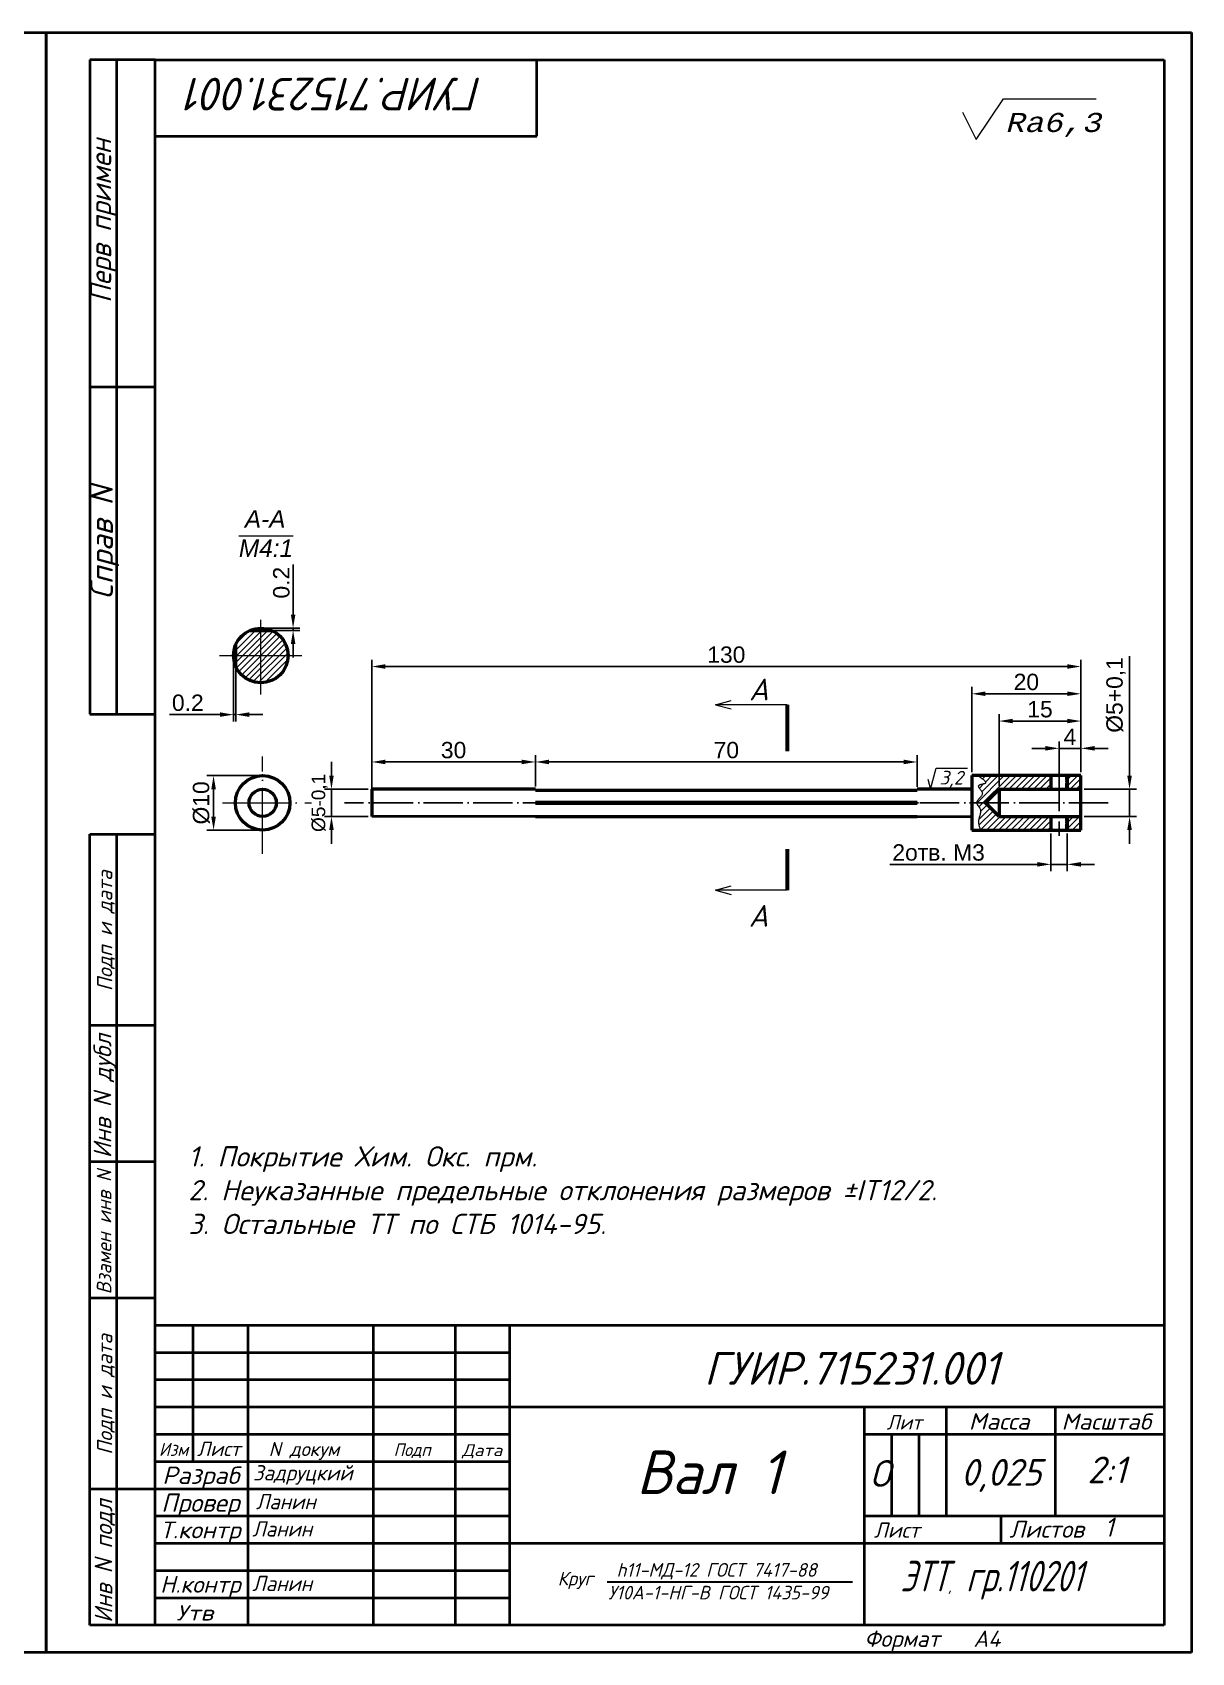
# Model space of a CAD drawing. Header units: millimetres. Extents: x 10739 to 32134, y 609 to 16625.
# Drawn here: x 24971.9 to 25184.4, y 2412.8 to 2709.9 of the extents above; entities that cross this region are included whole.
import ezdxf
from ezdxf.enums import TextEntityAlignment as Align

# ---------------------------------------------------------------- set-up
doc = ezdxf.new("R2010")
doc.units = ezdxf.units.MM
doc.linetypes.add('ACAD_ISO04W100', pattern=[30, 24, -3, 0, -3])
doc.layers.add('тонкая-текст-02', color=4, linetype='Continuous', lineweight=20)
doc.styles.add('6', font='cour.ttf', dxfattribs={"oblique": 15, "height": 3.5})
doc.styles.add('ISOCPEUR', font='isocpeur.ttf', dxfattribs={"oblique": 15})
doc.styles.get("Standard").update_dxf_attribs({"font": 'arial.ttf'})
doc.dimstyles.new('ISO-25', dxfattribs={"dimtxt": 2.5, "dimasz": 2.5, "dimexe": 1.25, "dimexo": 0.625, "dimtad": 1, "dimtxsty": 'Standard', "dimcen": 2.5, "dimadec": 0, "dimazin": 0, "dimtfac": 1, "dimtmove": 0, "dimatfit": 3, "dimfxl": 1, "dimarcsym": 0})

# ---------------------------------------------------------------- blocks, each defined once
blk = doc.blocks.new('*D38')
at = {"color": 0, "lineweight": -2, "transparency": 16777216}
for p, q in [((25064.06, 2571.66), (25064.06, 2577.38)), ((25134.06, 2571.56), (25134.06, 2577.38))]:
    blk.add_line(p, q, dxfattribs=at)
at = {"color": 0, "linetype": 'ByBlock', "lineweight": -2, "transparency": 16777216}
blk.add_line((25066.56, 2576.13), (25131.56, 2576.13), dxfattribs=at)
at = {"color": 0, "lineweight": 25, "transparency": 16777216}
for points in [[(25066.56, 2576.55), (25066.56, 2575.72), (25064.06, 2576.13)], [(25131.56, 2576.55), (25131.56, 2575.72), (25134.06, 2576.13)]]:
    blk.add_solid(points, dxfattribs=at)
at = {"layer": 'Defpoints', "color": 0, "lineweight": 25, "transparency": 16777216}
for p in [(25134.06, 2576.13), (25064.06, 2571.03), (25134.06, 2570.93)]:
    blk.add_point(p, dxfattribs=at)
at = {"color": 0, "lineweight": 20, "transparency": 16777216, "insert": (25099.06, 2578.29), "char_height": 3, "attachment_point": 5}
blk.add_mtext('70', dxfattribs=at)
blk = doc.blocks.new('*D39')
at = {"color": 0, "lineweight": -2, "transparency": 16777216}
for p, q in [((25034.06, 2571.76), (25034.06, 2577.38)), ((25064.06, 2571.76), (25064.06, 2577.38))]:
    blk.add_line(p, q, dxfattribs=at)
at = {"color": 0, "linetype": 'ByBlock', "lineweight": -2, "transparency": 16777216}
blk.add_line((25061.56, 2576.13), (25036.56, 2576.13), dxfattribs=at)
at = {"color": 0, "lineweight": 25, "transparency": 16777216}
for points in [[(25036.56, 2576.55), (25036.56, 2575.72), (25034.06, 2576.13)], [(25061.56, 2576.55), (25061.56, 2575.72), (25064.06, 2576.13)]]:
    blk.add_solid(points, dxfattribs=at)
at = {"layer": 'Defpoints', "color": 0, "lineweight": 25, "transparency": 16777216}
for p in [(25034.06, 2576.13), (25034.06, 2571.13), (25064.06, 2571.13)]:
    blk.add_point(p, dxfattribs=at)
at = {"color": 0, "lineweight": 20, "transparency": 16777216, "insert": (25049.06, 2578.29), "char_height": 3, "attachment_point": 5}
blk.add_mtext('30', dxfattribs=at)
blk = doc.blocks.new('*D40')
at = {"color": 0, "lineweight": -2, "transparency": 16777216}
for p, q in [((25144.06, 2574.26), (25144.06, 2589.88)), ((25164.06, 2574.26), (25164.06, 2589.88))]:
    blk.add_line(p, q, dxfattribs=at)
at = {"color": 0, "linetype": 'ByBlock', "lineweight": -2, "transparency": 16777216}
blk.add_line((25146.56, 2588.63), (25161.56, 2588.63), dxfattribs=at)
at = {"color": 0, "lineweight": 25, "transparency": 16777216}
for points in [[(25146.56, 2589.05), (25146.56, 2588.22), (25144.06, 2588.63)], [(25161.56, 2589.05), (25161.56, 2588.22), (25164.06, 2588.63)]]:
    blk.add_solid(points, dxfattribs=at)
at = {"layer": 'Defpoints', "color": 0, "lineweight": 25, "transparency": 16777216}
for p in [(25164.06, 2588.63), (25144.06, 2573.63), (25164.06, 2573.63)]:
    blk.add_point(p, dxfattribs=at)
at = {"color": 0, "lineweight": 20, "transparency": 16777216, "insert": (25154.06, 2590.79), "char_height": 3, "attachment_point": 5}
blk.add_mtext('20', dxfattribs=at)
blk = doc.blocks.new('*D41')
at = {"color": 0, "lineweight": -2, "transparency": 16777216}
for p, q in [((25157.56, 2578.63), (25155.06, 2578.63)), ((25160.06, 2574.26), (25160.06, 2579.88)), ((25160.06, 2578.63), (25164.06, 2578.63)), ((25164.06, 2574.26), (25164.06, 2579.88)), ((25166.56, 2578.63), (25169.06, 2578.63))]:
    blk.add_line(p, q, dxfattribs=at)
at = {"color": 0, "lineweight": 25, "transparency": 16777216}
for points in [[(25157.56, 2579.05), (25157.56, 2578.22), (25160.06, 2578.63)], [(25166.56, 2579.05), (25166.56, 2578.22), (25164.06, 2578.63)]]:
    blk.add_solid(points, dxfattribs=at)
at = {"layer": 'Defpoints', "color": 0, "lineweight": 25, "transparency": 16777216}
for p in [(25164.06, 2578.63), (25160.06, 2573.63), (25164.06, 2573.63)]:
    blk.add_point(p, dxfattribs=at)
at = {"color": 0, "lineweight": 20, "transparency": 16777216, "insert": (25162.06, 2580.76), "char_height": 3, "attachment_point": 5}
blk.add_mtext('4', dxfattribs=at)
blk = doc.blocks.new('*D42')
at = {"color": 0, "lineweight": -2, "transparency": 16777216}
for p, q in [((25149.06, 2571.76), (25149.06, 2584.88)), ((25164.06, 2574.26), (25164.06, 2584.88))]:
    blk.add_line(p, q, dxfattribs=at)
at = {"color": 0, "linetype": 'ByBlock', "lineweight": -2, "transparency": 16777216}
blk.add_line((25151.56, 2583.63), (25161.56, 2583.63), dxfattribs=at)
at = {"color": 0, "lineweight": 25, "transparency": 16777216}
for points in [[(25151.56, 2584.05), (25151.56, 2583.22), (25149.06, 2583.63)], [(25161.56, 2584.05), (25161.56, 2583.22), (25164.06, 2583.63)]]:
    blk.add_solid(points, dxfattribs=at)
at = {"layer": 'Defpoints', "color": 0, "lineweight": 25, "transparency": 16777216}
for p in [(25164.06, 2583.63), (25164.06, 2573.63), (25149.06, 2571.13)]:
    blk.add_point(p, dxfattribs=at)
at = {"color": 0, "lineweight": 20, "transparency": 16777216, "insert": (25156.56, 2585.79), "char_height": 3, "attachment_point": 5}
blk.add_mtext('15', dxfattribs=at)
blk = doc.blocks.new('*D43')
at = {"color": 0, "linetype": 'ByBlock', "lineweight": -2, "transparency": 16777216}
for p, q in [((25172.98, 2573.63), (25172.98, 2595.51)), ((25172.98, 2566.13), (25172.98, 2571.13)), ((25172.98, 2563.63), (25172.98, 2561.13))]:
    blk.add_line(p, q, dxfattribs=at)
at = {"color": 0, "lineweight": -2, "transparency": 16777216}
for p, q in [((25164.68, 2571.13), (25174.23, 2571.13)), ((25164.68, 2566.13), (25174.23, 2566.13))]:
    blk.add_line(p, q, dxfattribs=at)
at = {"color": 0, "lineweight": 25, "transparency": 16777216}
for points in [[(25172.56, 2573.63), (25173.4, 2573.63), (25172.98, 2571.13)], [(25172.56, 2563.63), (25173.4, 2563.63), (25172.98, 2566.13)]]:
    blk.add_solid(points, dxfattribs=at)
at = {"layer": 'Defpoints', "color": 0, "lineweight": 25, "transparency": 16777216}
for p in [(25164.06, 2571.13), (25164.06, 2566.13), (25172.98, 2566.13)]:
    blk.add_point(p, dxfattribs=at)
at = {"color": 0, "lineweight": 20, "transparency": 16777216, "insert": (25170.5, 2588.42), "char_height": 3, "attachment_point": 5, "rotation": 90}
blk.add_mtext('%%C5+0,1', dxfattribs=at)
blk = doc.blocks.new('*D44')
at = {"color": 0, "lineweight": -2, "transparency": 16777216}
for p, q in [((25158.56, 2563.01), (25158.56, 2556.11)), ((25161.56, 2563.01), (25161.56, 2556.11))]:
    blk.add_line(p, q, dxfattribs=at)
at = {"color": 0, "linetype": 'ByBlock', "lineweight": -2, "transparency": 16777216}
for p, q in [((25156.06, 2557.36), (25129.02, 2557.36)), ((25161.56, 2557.36), (25158.56, 2557.36)), ((25164.06, 2557.36), (25166.56, 2557.36))]:
    blk.add_line(p, q, dxfattribs=at)
at = {"color": 0, "lineweight": 25, "transparency": 16777216}
for points in [[(25156.06, 2557.78), (25156.06, 2556.94), (25158.56, 2557.36)], [(25164.06, 2557.78), (25164.06, 2556.94), (25161.56, 2557.36)]]:
    blk.add_solid(points, dxfattribs=at)
at = {"layer": 'Defpoints', "color": 0, "lineweight": 25, "transparency": 16777216}
for p in [(25158.56, 2563.63), (25161.56, 2563.63), (25161.56, 2557.36)]:
    blk.add_point(p, dxfattribs=at)
at = {"color": 0, "lineweight": 20, "transparency": 16777216, "insert": (25137.97, 2559.52), "char_height": 3, "attachment_point": 5}
blk.add_mtext('2отв. М3', dxfattribs=at)
blk = doc.blocks.new('*D45')
at = {"color": 0, "lineweight": -2, "transparency": 16777216}
for p, q in [((25026.67, 2573.63), (25026.67, 2576.13)), ((25033.43, 2571.13), (25025.42, 2571.13)), ((25026.67, 2571.13), (25026.67, 2566.13)), ((25033.43, 2566.13), (25025.42, 2566.13)), ((25026.67, 2563.63), (25026.67, 2561.13))]:
    blk.add_line(p, q, dxfattribs=at)
at = {"color": 0, "lineweight": 25, "transparency": 16777216}
for points in [[(25026.26, 2573.63), (25027.09, 2573.63), (25026.67, 2571.13)], [(25026.26, 2563.63), (25027.09, 2563.63), (25026.67, 2566.13)]]:
    blk.add_solid(points, dxfattribs=at)
at = {"layer": 'Defpoints', "color": 0, "lineweight": 25, "transparency": 16777216}
for p in [(25034.06, 2571.13), (25026.67, 2566.13), (25034.06, 2566.13)]:
    blk.add_point(p, dxfattribs=at)
at = {"color": 0, "lineweight": 20, "transparency": 16777216, "insert": (25024.51, 2568.63), "char_height": 2.5, "attachment_point": 5, "rotation": 90}
blk.add_mtext('%%C5-0,1', dxfattribs=at)
blk = doc.blocks.new('*D33')
at = {"color": 0, "lineweight": -2, "transparency": 16777216}
for p, q in [((25034.06, 2569.26), (25034.06, 2594.88)), ((25164.06, 2574.26), (25164.06, 2594.88))]:
    blk.add_line(p, q, dxfattribs=at)
at = {"color": 0, "linetype": 'ByBlock', "lineweight": -2, "transparency": 16777216}
blk.add_line((25036.56, 2593.63), (25161.56, 2593.63), dxfattribs=at)
at = {"color": 0, "lineweight": 25, "transparency": 16777216}
for points in [[(25036.56, 2594.05), (25036.56, 2593.22), (25034.06, 2593.63)], [(25161.56, 2594.05), (25161.56, 2593.22), (25164.06, 2593.63)]]:
    blk.add_solid(points, dxfattribs=at)
at = {"layer": 'Defpoints', "color": 0, "lineweight": 25, "transparency": 16777216}
for p in [(25164.06, 2593.63), (25164.06, 2573.63), (25034.06, 2568.63)]:
    blk.add_point(p, dxfattribs=at)
at = {"color": 0, "lineweight": 20, "transparency": 16777216, "insert": (25099.06, 2595.79), "char_height": 3, "attachment_point": 5}
blk.add_mtext('130', dxfattribs=at)
blk = doc.blocks.new('*D34')
at = {"color": 0, "lineweight": -2, "transparency": 16777216}
for p, q in [((25013.43, 2573.63), (25003.81, 2573.63)), ((25013.43, 2563.63), (25003.81, 2563.63))]:
    blk.add_line(p, q, dxfattribs=at)
at = {"color": 0, "linetype": 'ByBlock', "lineweight": -2, "transparency": 16777216}
blk.add_line((25005.06, 2571.13), (25005.06, 2566.13), dxfattribs=at)
at = {"color": 0, "lineweight": 25, "transparency": 16777216}
for points in [[(25004.64, 2571.13), (25005.48, 2571.13), (25005.06, 2573.63)], [(25004.64, 2566.13), (25005.48, 2566.13), (25005.06, 2563.63)]]:
    blk.add_solid(points, dxfattribs=at)
at = {"layer": 'Defpoints', "color": 0, "lineweight": 25, "transparency": 16777216}
for p in [(25014.06, 2573.63), (25005.06, 2563.63), (25014.06, 2563.63)]:
    blk.add_point(p, dxfattribs=at)
at = {"color": 0, "lineweight": 20, "transparency": 16777216, "insert": (25002.82, 2568.63), "char_height": 3, "attachment_point": 5, "rotation": 90}
blk.add_mtext('%%C10', dxfattribs=at)
blk = doc.blocks.new('*D46')
at = {"color": 0, "linetype": 'ByBlock', "lineweight": -2, "transparency": 16777216}
for p, q in [((25019.64, 2603.16), (25019.64, 2612.34)), ((25019.64, 2600.26), (25019.64, 2600.66)), ((25019.64, 2597.76), (25019.64, 2595.26))]:
    blk.add_line(p, q, dxfattribs=at)
at = {"color": 0, "lineweight": -2, "transparency": 16777216}
for p, q in [((25014.34, 2600.66), (25020.89, 2600.66)), ((25014.34, 2600.26), (25020.89, 2600.26))]:
    blk.add_line(p, q, dxfattribs=at)
at = {"color": 0, "lineweight": 25, "transparency": 16777216}
for points in [[(25019.23, 2603.16), (25020.06, 2603.16), (25019.64, 2600.66)], [(25019.23, 2597.76), (25020.06, 2597.76), (25019.64, 2600.26)]]:
    blk.add_solid(points, dxfattribs=at)
at = {"layer": 'Defpoints', "color": 0, "lineweight": 25, "transparency": 16777216}
for p in [(25013.72, 2600.66), (25013.72, 2600.26), (25019.64, 2600.66)]:
    blk.add_point(p, dxfattribs=at)
at = {"color": 0, "lineweight": 20, "transparency": 16777216, "insert": (25017.49, 2609), "char_height": 3, "attachment_point": 5, "rotation": 90}
blk.add_mtext('0.2', dxfattribs=at)
blk = doc.blocks.new('*D47')
at = {"color": 0, "lineweight": -2, "transparency": 16777216}
for p, q in [((25008.72, 2595.04), (25008.72, 2583.56)), ((25009.12, 2595.04), (25009.12, 2583.56))]:
    blk.add_line(p, q, dxfattribs=at)
at = {"color": 0, "linetype": 'ByBlock', "lineweight": -2, "transparency": 16777216}
for p, q in [((25006.22, 2584.81), (24997, 2584.81)), ((25009.12, 2584.81), (25008.72, 2584.81)), ((25011.62, 2584.81), (25014.12, 2584.81))]:
    blk.add_line(p, q, dxfattribs=at)
at = {"color": 0, "lineweight": 25, "transparency": 16777216}
for points in [[(25006.22, 2585.23), (25006.22, 2584.4), (25008.72, 2584.81)], [(25011.62, 2585.23), (25011.62, 2584.4), (25009.12, 2584.81)]]:
    blk.add_solid(points, dxfattribs=at)
at = {"layer": 'Defpoints', "color": 0, "lineweight": 25, "transparency": 16777216}
for p in [(25008.72, 2595.66), (25009.12, 2595.66), (25008.72, 2584.81)]:
    blk.add_point(p, dxfattribs=at)
at = {"color": 0, "lineweight": 20, "transparency": 16777216, "insert": (25000.34, 2586.97), "char_height": 3, "attachment_point": 5}
blk.add_mtext('0.2', dxfattribs=at)

msp = doc.modelspace()

# ---------------------------------------------------------------- hatches: boundary and pattern name
at = {"lineweight": 20}
h = msp.add_hatch(dxfattribs=at)
h.set_pattern_fill('ANSI31', color=256, scale=0.25)
h.set_pattern_definition([(45, (24999.9683, 2609.9124), (-0.561266, 0.561266), [])])
h.paths.add_polyline_path([(25018.71826, 2595.66241, 0.30061413), (25015.67785, 2600.26241), (25011.75867, 2600.26241, 0.193710964), (25009.11826, 2597.622), (25009.11826, 2593.70282, 0.816496581)])
h = msp.add_hatch(dxfattribs=at)
h.set_pattern_fill('ANSI31', color=256, scale=0.25)
h.set_pattern_definition([(45, (24912.8269, 2461.05955), (-0.561266, 0.561266), [])])
edge = h.paths.add_edge_path()
edge.add_line((25158.5603, 2573.63226), (25145.19157, 2573.63226))
edge.add_spline(control_points=[(25145.19157, 2573.63226), (25146.03487, 2573.05621), (25147.44958, 2572.08982), (25144.48521, 2571.93768), (25146.95154, 2570.21978), (25144.92948, 2569.23269), (25144.95642, 2568.63226)], knot_values=[0, 0, 0, 0, 3.845079151, 6.450496082, 9.258726202, 13.559485168, 13.559485168, 13.559485168, 13.559485168], degree=3, periodic=0)
edge.add_line((25144.95642, 2568.63226), (25146.55956, 2568.63226))
edge.add_line((25146.55956, 2568.63226), (25149.05956, 2571.13226))
edge.add_line((25149.05956, 2571.13226), (25158.5603, 2571.13226))
edge.add_line((25158.5603, 2571.13226), (25158.5603, 2573.63226))
edge = h.paths.add_edge_path()
edge.add_line((25158.5603, 2566.13226), (25149.05956, 2566.13226))
edge.add_line((25149.05956, 2566.13226), (25146.55956, 2568.63226))
edge.add_line((25146.55956, 2568.63226), (25144.95642, 2568.63226))
edge.add_spline(control_points=[(25144.95642, 2568.63226), (25144.97209, 2568.2829), (25146.15911, 2567.33513), (25144.98409, 2565.50718), (25145.44746, 2564.22541), (25145.66189, 2563.63226)], knot_values=[13.559485168, 13.559485168, 13.559485168, 13.559485168, 16.061856065, 20.326769067, 24.000297449, 24.000297449, 24.000297449, 24.000297449], degree=3, periodic=0)
edge.add_line((25145.66189, 2563.63226), (25158.5603, 2563.63226))
edge.add_line((25158.5603, 2563.63226), (25158.5603, 2566.13226))
h.paths.add_polyline_path([(25164.05956, 2566.13226), (25161.55956, 2566.13226), (25161.55956, 2563.63226), (25164.05956, 2563.63226)])
h.paths.add_polyline_path([(25164.05956, 2573.63226), (25161.55956, 2573.63226), (25161.55956, 2571.13226), (25164.05956, 2571.13226)])

# ---------------------------------------------------------------- linework, layer by layer
at = {"color": 0, "lineweight": 40}
for p, q in [((24764.35063, 2709.8431), (24974.35063, 2709.8431)), ((24974.35063, 2412.8891), (24974.35063, 2709.8891)), ((24974.35063, 2709.8891), (25184.35063, 2709.8891)), ((24974.35063, 2709.8431), (24974.35063, 2412.8431)), ((25184.35063, 2709.8891), (25184.35063, 2412.8891)), ((24994.35063, 2704.8891), (24982.35063, 2704.8891)), ((24982.35063, 2704.8891), (24982.35063, 2584.8891)), ((24987.35063, 2584.8891), (24987.35063, 2704.8891)), ((24994.35063, 2417.8891), (24994.35063, 2704.8891)), ((24994.35063, 2704.8891), (25179.35063, 2704.8891)), ((25064.35063, 2690.8891), (25064.35063, 2704.8891)), ((25179.35063, 2704.8891), (25179.35063, 2417.8891)), ((24994.35063, 2690.8891), (25064.35063, 2690.8891)), ((24982.35063, 2644.8891), (24994.35063, 2644.8891)), ((24982.35063, 2584.8891), (24994.35063, 2584.8891)), ((24982.35063, 2417.8891), (24982.35063, 2562.8891)), ((24982.35063, 2562.8891), (24994.35063, 2562.8891)), ((24987.35063, 2417.8891), (24987.35063, 2562.8891)), ((24982.35063, 2527.8891), (24994.35063, 2527.8891)), ((24982.35063, 2502.8891), (24994.35063, 2502.8891)), ((24982.35063, 2477.8891), (24994.35063, 2477.8891)), ((24994.35063, 2472.8891), (25179.35063, 2472.8891)), ((25001.35063, 2447.8891), (25001.35063, 2472.8891)), ((25011.35063, 2472.8891), (25011.35063, 2417.8891)), ((25034.35063, 2417.8891), (25034.35063, 2472.8891)), ((25049.35063, 2472.8891), (25049.35063, 2417.8891)), ((25059.35063, 2417.8891), (25059.35063, 2472.8891)), ((24994.35063, 2467.8891), (25059.35063, 2467.8891)), ((24994.35063, 2462.8891), (25059.35063, 2462.8891)), ((24994.35063, 2457.8891), (25059.35063, 2457.8891)), ((25059.35063, 2457.8891), (25179.35063, 2457.8891)), ((25124.35063, 2457.8891), (25124.35063, 2417.8891)), ((25139.35063, 2457.8891), (25139.35063, 2437.8891)), ((25159.35063, 2457.8891), (25159.35063, 2437.8891)), ((24994.35063, 2452.8891), (25059.35063, 2452.8891)), ((25124.35063, 2452.8891), (25179.35063, 2452.8891)), ((25129.35063, 2452.8891), (25129.35063, 2437.8891)), ((25134.35063, 2452.8891), (25134.35063, 2437.8891)), ((24994.35063, 2447.8891), (25059.35063, 2447.8891)), ((24982.35063, 2442.8891), (24994.35063, 2442.8891)), ((24994.35063, 2442.8891), (25059.35063, 2442.8891)), ((24994.35063, 2437.8891), (25059.35063, 2437.8891)), ((25124.35063, 2437.8891), (25179.35063, 2437.8891)), ((25149.35063, 2437.8891), (25149.35063, 2432.8891)), ((24994.35063, 2432.8891), (25059.35063, 2432.8891)), ((25059.35063, 2432.8891), (25179.35063, 2432.8891)), ((24994.35063, 2427.8891), (25059.35063, 2427.8891)), ((24994.35063, 2422.8891), (25059.35063, 2422.8891)), ((24994.35063, 2417.8891), (24982.35063, 2417.8891)), ((25179.35063, 2417.8891), (24994.35063, 2417.8891)), ((24974.35063, 2412.8431), (24764.35063, 2412.8431)), ((25184.35063, 2412.8891), (24974.35063, 2412.8891))]:
    msp.add_line(p, q, dxfattribs=at)
at = {"linetype": 'ACAD_ISO04W100', "lineweight": 20}
for p, q in [((25013.71826, 2588.51136), (25013.71826, 2602.19786)), ((25006.14804, 2595.66241), (25021.25878, 2595.66241))]:
    msp.add_line(p, q, dxfattribs=at)
at = {"lineweight": 50}
for p, q in [((25011.75867, 2600.26241), (25015.67785, 2600.26241)), ((25009.11826, 2593.70282), (25009.11826, 2597.622)), ((25164.05956, 2573.63226), (25144.05956, 2573.63226)), ((25144.05956, 2573.63226), (25144.05956, 2563.63226)), ((25158.5603, 2573.63226), (25158.5603, 2571.13226)), ((25161.55956, 2573.63226), (25161.55956, 2571.13226)), ((25164.05956, 2563.63226), (25164.05956, 2573.63226)), ((25064.05956, 2571.13226), (25034.05956, 2571.13226)), ((25034.05956, 2571.13226), (25034.05956, 2566.13226)), ((25064.05956, 2570.93226), (25134.05956, 2570.93226)), ((25144.05956, 2571.13226), (25134.05956, 2571.13226)), ((25149.05956, 2571.13226), (25146.55956, 2568.63226)), ((25149.05956, 2571.13226), (25164.05956, 2571.13226)), ((25149.05956, 2571.13226), (25149.05956, 2566.13226)), ((25149.05956, 2566.13226), (25146.55956, 2568.63226)), ((25064.05956, 2566.13226), (25134.05956, 2566.13226)), ((25144.05956, 2563.63226), (25164.05956, 2563.63226)), ((25149.05956, 2566.13226), (25164.05956, 2566.13226)), ((25158.5603, 2566.13226), (25158.5603, 2563.63226)), ((25161.55956, 2566.13226), (25161.55956, 2563.63226))]:
    msp.add_line(p, q, dxfattribs=at)
at = {"lineweight": 20}
for p, q in [((25097.05956, 2586.63226), (25099.95734, 2587.40872)), ((25110.18374, 2586.63226), (25097.05956, 2586.63226)), ((25097.05956, 2586.63226), (25099.95734, 2585.8558)), ((25136.01159, 2572.98399), (25136.50776, 2571.13226)), ((25136.50776, 2571.13226), (25137.53549, 2574.96777)), ((25137.53549, 2574.96777), (25143.25605, 2574.96777)), ((25097.05956, 2552.63226), (25099.95734, 2553.40872)), ((25110.18374, 2552.63226), (25097.05956, 2552.63226)), ((25097.05956, 2552.63226), (25099.95734, 2551.8558))]:
    msp.add_line(p, q, dxfattribs=at)
at = {"lineweight": 60}
for p, q in [((25110.18374, 2586.63226), (25110.18374, 2578.13226)), ((25110.18374, 2560.13226), (25110.18374, 2552.63226))]:
    msp.add_line(p, q, dxfattribs=at)
at = {"linetype": 'ACAD_ISO04W100', "lineweight": 20, "ltscale": 0.5}
for p, q in [((25014.05956, 2559.29324), (25014.05956, 2577.10974)), ((25006.71799, 2568.63226), (25023.03871, 2568.63226))]:
    msp.add_line(p, q, dxfattribs=at)
at = {"linetype": 'ACAD_ISO04W100', "lineweight": 20, "ltscale": 0.05}
for p, q in [((25158.8103, 2571.13226), (25158.8103, 2573.63226)), ((25161.30956, 2571.13226), (25161.30956, 2573.63226)), ((25158.8103, 2563.63226), (25158.8103, 2566.13226)), ((25161.30956, 2563.63226), (25161.30956, 2566.13226))]:
    msp.add_line(p, q, dxfattribs=at)
at = {"linetype": 'ACAD_ISO04W100', "ltscale": 0.3}
for p, q in [((25160.05956, 2574.32531), (25160.05956, 2562.60922)), ((25169.05956, 2568.63226), (25029.05956, 2568.63226))]:
    msp.add_line(p, q, dxfattribs=at)
at = {"lineweight": 40}
for p, q in [((25064.05956, 2570.93226), (25064.05956, 2571.13226)), ((25134.05956, 2570.93226), (25134.05956, 2571.13226)), ((25064.05956, 2568.53226), (25064.05956, 2568.73226)), ((25134.05956, 2568.73226), (25064.05956, 2568.73226)), ((25064.05956, 2568.53226), (25134.05956, 2568.53226)), ((25134.05956, 2568.73226), (25134.05956, 2568.53226)), ((25064.05956, 2566.13226), (25034.05956, 2566.13226)), ((25134.05956, 2566.13226), (25144.05956, 2566.13226))]:
    msp.add_line(p, q, dxfattribs=at)
at = {"lineweight": 30}
msp.add_line((25077.18604, 2425.78923), (25122.20551, 2425.78923), dxfattribs=at)
at = {"lineweight": 50}
for centre, radius in [((25013.71826, 2595.66241), 5), ((25014.05956, 2568.63226), 5), ((25014.05956, 2568.63226), 2.5)]:
    msp.add_circle(centre, radius, dxfattribs=at)
at = {"linetype": 'ACAD_ISO04W100', "lineweight": 20}
msp.add_spline([(25145.19157, 2573.63226), (25146.48495, 2572.20982), (25145.26996, 2571.73988), (25145.97544, 2570.52586), (25144.95642, 2568.63226), (25145.58351, 2567.54957), (25145.30915, 2565.43484), (25145.66189, 2563.63226)], degree=3, dxfattribs=at)
at = {"layer": 'тонкая-текст-02', "color": 7, "lineweight": 20}
for p, q in [((25144.84075, 2690.23563), (25149.84075, 2697.73563)), ((25149.84075, 2697.73563), (25166.84075, 2697.73563)), ((25142.34075, 2695.23563), (25144.84075, 2690.23563))]:
    msp.add_line(p, q, dxfattribs=at)

# ---------------------------------------------------------------- texts
at = {"color": 0, "lineweight": 40, "style": 'ISOCPEUR', "oblique": 15}
for s, height, p, p2 in [('Перв примен', 3.8523497, (24986.29054, 2660.29342), (24986.29054, 2690.34175)), ('Подп и дата', 2.7654263, (24986.49715, 2534.11315), (24986.49715, 2556.23656)), ('Инв N дубл', 3.250918, (24986.3173, 2503.48252), (24986.3173, 2526.23894)), ('Взамен инв N', 2.6615702, (24986.3173, 2478.53055), (24986.3173, 2501.28698)), ('Подп и дата', 2.7654263, (24986.49715, 2449.11315), (24986.49715, 2471.23656)), ('Инв N подл', 3.229948, (24986.49715, 2418.30028), (24986.49715, 2440.90992))]:
    msp.add_text(s, height=height, rotation=90, dxfattribs=at).set_placement(p, p2, align=Align.ALIGNED)
at = {"color": 0, "style": 'ISOCPEUR', "oblique": 15}
msp.add_text('Справ N', height=4.153739, rotation=90, dxfattribs=at).set_placement((24986.6028, 2605.9413), (24986.6028, 2626.71), align=Align.ALIGNED)
at = {"lineweight": 20, "style": 'ISOCPEUR', "oblique": 15}
for s, height, p in [('А', 4, (25103.21308, 2587.4193)), ('3,2', 2.5, (25138.15377, 2571.99811)), ('А', 4, (25103.15667, 2545.91387))]:
    msp.add_text(s, height=height, dxfattribs=at).set_placement(p)
at = {"color": 0, "lineweight": 40, "style": 'ISOCPEUR', "oblique": 15}
for s, height, p, p2 in [('Масса', 3.01234, (25143.50802, 2453.72957), (25154.65368, 2453.72957)), ('Масштаб', 2.933068, (25160.50643, 2453.72957), (25176.93161, 2453.72957)), ('Лит', 2.688645, (25128.45161, 2453.72957), (25134.90436, 2453.72957)), ('Изм', 2.38948, (24995.03654, 2448.89092), (25000.41287, 2448.89092)), ('Лист', 2.654978, (25002.02878, 2448.87003), (25009.99371, 2448.87003)), ('N докум', 2.588603, (25015.17092, 2448.87003), (25028.11393, 2448.87003)), ('Подп', 2.33455, (25038.0701, 2448.87003), (25044.84029, 2448.87003)), ('Дата', 2.166931, (25050.61487, 2448.87003), (25057.98244, 2448.87003)), ('Разраб', 3.177024, (24995.65683, 2443.76463), (25009.79459, 2443.76463)), ('Провер', 3.334158, (24995.4577, 2438.65923), (25009.79459, 2438.65923)), ('Т.контр', 3.069818, (24995.25858, 2433.79694), (25009.99371, 2433.79694)), ('Лист', 2.802709, (25126.10516, 2433.90642), (25134.51328, 2433.90642)), ('Листов', 3.110829, (25150.93846, 2433.90642), (25164.62611, 2433.90642)), ('Н.контр', 3.069818, (24995.25858, 2423.82925), (25009.99371, 2423.82925)), ('Утв', 2.820914, (24998.24543, 2418.72385), (25005.01563, 2418.72385))]:
    msp.add_text(s, height=height, dxfattribs=at).set_placement(p, p2, align=Align.ALIGNED)
for s, p in [('Формат', (25124.35063, 2413.8891)), ('A4', (25144.35063, 2413.8891))]:
    msp.add_text(s, height=3, dxfattribs=at).set_placement(p)
at = {"color": 0, "lineweight": 40, "insert": (25054.43878, 2695.57899), "char_height": 3, "attachment_point": 1, "rotation": 180, "style": 'ISOCPEUR'}
msp.add_mtext('{\\H2x;\\Q15;\\W0.965;ГУИР.715231.001}', dxfattribs=at)
at = {"lineweight": 20, "insert": (25010.63695, 2622.268), "char_height": 2, "width": 7.5312468, "attachment_point": 1}
msp.add_mtext('\\pi0.15198;{\\fArial|b0|i1|c204|p34;\\H1.6x;A-A \\P\\pi-0.93397;\\OM4:1\\H0.625x; \\L\\o  }', dxfattribs=at)
at = {"color": 7, "insert": (25000.44564, 2489.57883), "char_height": 3.7125, "width": 169.9399716, "attachment_point": 7}
msp.add_mtext('\\P                        \\P\\P\\P{\\fISOCPEUR|b0|i1|c0|p34;1. \\fISOCPEUR|b0|i1|c204|p34;Покрытие Хим\\fISOCPEUR|b0|i1|c0|p34;. \\fISOCPEUR|b0|i1|c204|p34;Окс\\fISOCPEUR|b0|i1|c0|p34;. \\fISOCPEUR|b0|i1|c204|p34;прм\\fISOCPEUR|b0|i1|c0|p34;. \\P2. \\fISOCPEUR|b0|i1|c204|p34;Неуказанные предельные отклонения размеров \\fISOCPEUR|b0|i1|c0|p34;%%PIT12/2.\\P3. \\fISOCPEUR|b0|i1|c204|p34;Остальные ТТ по СТБ \\fISOCPEUR|b0|i1|c0|p34;1014-95.}', dxfattribs=at)
at = {"color": 0, "lineweight": 40, "attachment_point": 1, "style": 'ISOCPEUR'}
for s, insert, char_height in [('{\\H2x;\\Q15;\\W0.965;ГУИР.715231.001}', (25094.99338, 2467.96133), 3), ('{\\H2x;\\Q15;\\W0.965;Вал 1}', (25082.57227, 2449.90185), 4), ('{\\H1.4x;\\Q15;\\W0.965;2:1}', (25165.25441, 2448.78786), 3.5), ('{\\H1.4x;\\Q15;\\W0.965;Ланин }', (25012.81513, 2441.92518), 2), ('{\\H1.4x;\\Q15;\\W0.965;Ланин }', (25012.14939, 2436.92518), 2), ('{\\H1.4x;\\Q15;\\W0.965;1}', (25168.36079, 2437.60046), 2.5), ('{\\H1.4x;\\Q15;\\W0.965;Ланин }', (25012.14939, 2426.92518), 2), ('{\\Q15;\\W0.965;Круг}', (25068.14677, 2427.66376), 2.5), ('{\\W0.965; h11-МД-12 ГОСТ 7417-88\\PУ10А-1-НГ-В ГОСТ 1435-99}', (25077.40191, 2429.25282), 2.5), ('{\\H2.8x;\\W0.734;ЭТТ\\H0.35714x;\\W1;\\C7;,\\H2.8x;\\W0.734;\\C0; гр.110201}', (25130.952, 2429.66911), 2)]:
    msp.add_mtext(s, dxfattribs=dict(at, insert=insert, char_height=char_height))
for s, insert, char_height, width in [('{\\H1.4x;\\Q15;\\W0.965;O}', (25125.21193, 2448.13442), 3.5, 8.8811705), ('{\\H1.4x;\\Q15;\\W0.965;0,025}', (25142.07325, 2448.33963), 3.5, 8.8811705), ('{\\H1.4x;\\W0.965;Задруцкий}', (25012.30341, 2447.19952), 2, 19.0739928)]:
    msp.add_mtext(s, dxfattribs=dict(at, insert=insert, char_height=char_height, width=width))
at = {"layer": 'тонкая-текст-02', "color": 7, "lineweight": 40, "insert": (25150.14841, 2695.12812), "char_height": 3.5, "width": 27, "attachment_point": 1, "style": '6'}
msp.add_mtext('Ra6,3', dxfattribs=at)

# ---------------------------------------------------------------- dimensions: what is measured, and where the dimension line sits
at = {"lineweight": 20}
dim = msp.add_linear_dim(base=(25019.64481, 2600.66241), p1=(25013.71826, 2600.26241), p2=(25013.71826, 2600.66241), angle=90, text='0.2', dimstyle='ISO-25', override={"dimtxt": 3}, dxfattribs=at)
dim.commit()
dim.dimension.update_dxf_attribs({"geometry": '*D46', "text_midpoint": (25017.4881, 2609.00297)})
for base, p1, p2, text, picture, middle in [((25164.05956, 2593.63226), (25034.05956, 2568.63226), (25164.05956, 2573.63226), '130', '*D33', (25099.05956, 2593.63226)), ((25008.71826, 2584.81245), (25009.11826, 2595.66241), (25008.71826, 2595.66241), '0.2', '*D47', (25000.34326, 2584.81245)), ((25164.05956, 2588.63226), (25144.05956, 2573.63226), (25164.05956, 2573.63226), '20', '*D40', (25154.05956, 2588.63226)), ((25164.05956, 2583.63226), (25149.05956, 2571.13226), (25164.05956, 2573.63226), '15', '*D42', (25156.55956, 2583.63226)), ((25164.05956, 2578.63226), (25160.05956, 2573.63226), (25164.05956, 2573.63226), '4', '*D41', (25162.05956, 2578.63226)), ((25134.05956, 2576.13226), (25064.05956, 2571.03226), (25134.05956, 2570.93226), '70', '*D38', (25099.05956, 2576.13226)), ((25161.55956, 2557.36134), (25158.5603, 2563.63226), (25161.55956, 2563.63226), '2отв. М3', '*D44', (25137.9664, 2557.36134))]:
    dim = msp.add_linear_dim(base=base, p1=p1, p2=p2, text=text, dimstyle='ISO-25', override={"dimtxt": 3}, dxfattribs=at)
    dim.commit()
    dim.dimension.update_dxf_attribs({"geometry": picture, "text_midpoint": middle, "dimtype": 160})
for base, p1, p2, text, picture, middle in [((25172.98033, 2566.13226), (25164.05956, 2571.13226), (25164.05956, 2566.13226), '%%C5+0,1', '*D43', (25172.98033, 2588.42393)), ((25005.05956, 2563.63226), (25014.05956, 2573.63226), (25014.05956, 2563.63226), '%%C10', '*D34', (25005.05956, 2568.63226))]:
    dim = msp.add_linear_dim(base=base, p1=p1, p2=p2, angle=90, text=text, dimstyle='ISO-25', override={"dimtxt": 3}, dxfattribs=at)
    dim.commit()
    dim.dimension.update_dxf_attribs({"geometry": picture, "text_midpoint": middle, "dimtype": 160})
dim = msp.add_linear_dim(base=(25034.05956, 2576.13226), p1=(25064.05956, 2571.13226), p2=(25034.05956, 2571.13226), text='30', dimstyle='ISO-25', override={"dimtxt": 3}, dxfattribs=at)
dim.commit()
dim.dimension.update_dxf_attribs({"geometry": '*D39', "text_midpoint": (25049.05956, 2578.29)})
dim = msp.add_linear_dim(base=(25026.67389, 2566.13226), p1=(25034.05956, 2571.13226), p2=(25034.05956, 2566.13226), angle=90, text='%%C5-0,1', dimstyle='ISO-25', dxfattribs=at)
dim.commit()
dim.dimension.update_dxf_attribs({"geometry": '*D45', "text_midpoint": (25026.67389, 2568.63226), "dimtype": 160})

doc.saveas('drawing.dxf')
